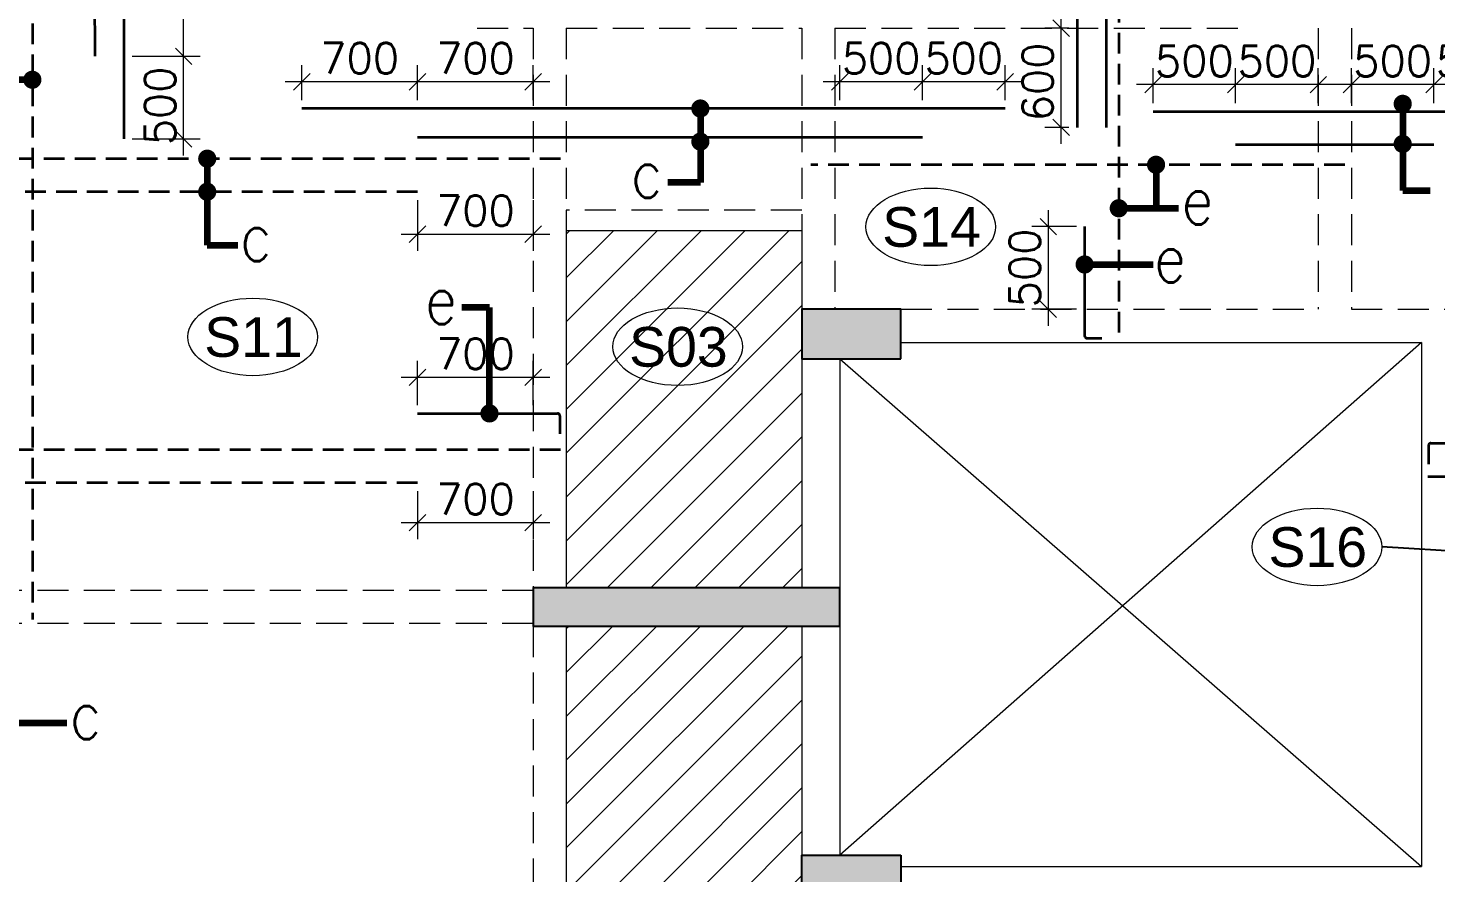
# Model space of a CAD drawing. Header units: millimetres. Extents: x 1255966 to 1543449, y 318653 to 465396.
# Drawn here: x 1285436 to 1293953, y 354050 to 359158 of the extents above; entities that cross this region are included whole.
import ezdxf

# ---------------------------------------------------------------- set-up
doc = ezdxf.new("R2010")
doc.units = ezdxf.units.MM
doc.header["$LTSCALE"] = 500
doc.header["$MEASUREMENT"] = 0
doc.header["$PDMODE"] = 34
for name, pattern in [('CONTINOUS', [0]), ('DASHED2', [0.375, 0.25, -0.125]), ('HIDDEN', [0.375, 0.25, -0.125]), ('PHANTOM2', [1.25, 0.625, -0.125, 0.125, -0.125, 0.125, -0.125])]:
    doc.linetypes.add(name, pattern=pattern)
doc.layers.get('Defpoints').update_dxf_attribs({"lineweight": 0})
for name, color, linetype, lineweight in [('ARROW', 1, 'Continuous', 0), ('CALL', 1, 'Continuous', 18), ('CUT OUT', 1, 'Continuous', 13), ('HATCH', 1, 'Continuous', 5), ('ST-DIM', 1, 'PHANTOM2', 15), ('STC REINF.BOTTOM', 7, 'Continuous', 35), ('TEXT 01', 3, 'Continuous', 15), ('TOWER AREA BEAM..', 3, 'Continuous', 20), ('TOWER COL HATCH', 253, 'Continuous', 20)]:
    doc.layers.add(name, color=color, linetype=linetype, lineweight=lineweight)
for name, color, linetype in [('D', 10, 'Continuous'), ('S-COLUMN-HATCH', 253, 'Continuous'), ('S-FRAMING PLAN', 4, 'Continuous'), ('S-T', 3, 'Continuous'), ('TOWER AREA COLUMN.', 6, 'Continuous')]:
    doc.layers.add(name, color=color, linetype=linetype)
doc.styles.add('2MM', font='romans.shx', dxfattribs={"width": 0.7})
doc.styles.add('ABHI', font='arial.ttf')
doc.styles.add('ROMANCE', font='romans.shx')
doc.styles.add('S-T', font='romans.shx')
doc.dimstyles.new('GRID DIM', dxfattribs={"dimtxt": 250, "dimasz": 100, "dimexe": 75, "dimexo": 0, "dimgap": 50, "dimtad": 1, "dimdec": 0, "dimzin": 0, "dimdsep": 46, "dimtxsty": 'ROMANCE', "dimblk": 'ARCHTICK', "dimcen": 0, "dimdle": 0.5, "dimclrd": 8, "dimclre": 8, "dimclrt": 3, "dimadec": 0, "dimazin": 0, "dimtfac": 1, "dimtdec": 0, "dimtmove": 0, "dimatfit": 3, "dimldrblk": 'DOT', "dimfxl": 200, "dimtolj": 1, "dimtzin": 0, "dimlwd": -1, "dimlwe": -1, "dimarcsym": 2})
doc.dimstyles.new('SHUIB MOD.', dxfattribs={"dimtxt": 230, "dimasz": 130, "dimexe": 100, "dimexo": 70, "dimgap": 50, "dimtad": 2, "dimdec": 0, "dimzin": 4, "dimdsep": 46, "dimtxsty": '2MM', "dimblk": 'OBLIQUE', "dimcen": 0.09, "dimdle": 100, "dimclrd": 1, "dimclre": 1, "dimclrt": 3, "dimadec": 0, "dimazin": 0, "dimtfac": 1, "dimtdec": 0, "dimtix": 1, "dimtmove": 2, "dimatfit": 3, "dimfxl": 100, "dimtolj": 1, "dimlwd": -1, "dimarcsym": 0})
pattern_1 = [(45, (-1381890.62, -304839.69), (-132.582521, 132.582521), [])]

# ---------------------------------------------------------------- blocks, each defined once
blk = doc.blocks.new('_ArchTick')
at = {"color": 0, "linetype": 'ByBlock', "const_width": 0.15}
blk.add_lwpolyline([(-0.5, -0.5), (0.5, 0.5)], dxfattribs=at)
blk = doc.blocks.new('_Dot')
at = {"color": 0, "linetype": 'ByBlock', "lineweight": -2}
blk.add_line((-0.5, 0), (-1, 0), dxfattribs=at)
at = {"color": 0, "linetype": 'ByBlock', "const_width": 0.5}
blk.add_lwpolyline([(-0.25, 0, 1), (0.25, 0, 1)], format="xyb", close=True, dxfattribs=at)
blk = doc.blocks.new('_Oblique')
at = {"color": 0, "linetype": 'ByBlock', "lineweight": -2}
blk.add_line((-0.5, -0.5), (0.5, 0.5), dxfattribs=at)
blk = doc.blocks.new('*D622')
at = {"layer": 'Defpoints', "color": 0, "linetype": 'ByBlock', "transparency": 16777216}
for p in [(1287791.6, 358168.7), (1288491.6, 358168.7), (1288491.6, 357911.7)]:
    blk.add_point(p, dxfattribs=at)
at = {"layer": 'ST-DIM', "color": 1, "linetype": 'CONTINOUS', "transparency": 16777216}
for p, q in [((1287791.6, 358118.7), (1287791.6, 357811.7)), ((1288491.6, 358118.7), (1288491.6, 357811.7)), ((1287691.6, 357911.7), (1288591.6, 357911.7))]:
    blk.add_line(p, q, dxfattribs=at)
at = {"layer": 'ST-DIM', "color": 1, "linetype": 'ByBlock', "transparency": 16777216, "xscale": 100, "yscale": 100, "zscale": 100, "rotation": 180}
blk.add_blockref('_Oblique', (1287791.6, 357911.7), dxfattribs=at)
at = {"layer": 'ST-DIM', "color": 1, "linetype": 'ByBlock', "transparency": 16777216, "xscale": 100, "yscale": 100, "zscale": 100}
blk.add_blockref('_Oblique', (1288491.6, 357911.7), dxfattribs=at)
at = {"layer": 'ST-DIM', "color": 3, "linetype": 'ByBlock', "transparency": 16777216, "insert": (1288141.6, 358054.2), "char_height": 185, "attachment_point": 5, "style": 'ROMANCE'}
blk.add_mtext('\\A1;700', dxfattribs=at)
blk = doc.blocks.new('*D630')
at = {"layer": 'Defpoints', "color": 0, "linetype": 'ByBlock', "transparency": 16777216}
for p in [(1287791.6, 356409), (1288491.6, 356409), (1288491.6, 356168)]:
    blk.add_point(p, dxfattribs=at)
at = {"layer": 'ST-DIM', "color": 1, "linetype": 'CONTINOUS', "transparency": 16777216}
for p, q in [((1287791.6, 356359), (1287791.6, 356068)), ((1288491.6, 356359), (1288491.6, 356068)), ((1287691.6, 356168), (1288591.6, 356168))]:
    blk.add_line(p, q, dxfattribs=at)
at = {"layer": 'ST-DIM', "color": 1, "linetype": 'ByBlock', "transparency": 16777216, "xscale": 100, "yscale": 100, "zscale": 100, "rotation": 180}
blk.add_blockref('_Oblique', (1287791.6, 356168), dxfattribs=at)
at = {"layer": 'ST-DIM', "color": 1, "linetype": 'ByBlock', "transparency": 16777216, "xscale": 100, "yscale": 100, "zscale": 100}
blk.add_blockref('_Oblique', (1288491.6, 356168), dxfattribs=at)
at = {"layer": 'ST-DIM', "color": 3, "linetype": 'ByBlock', "transparency": 16777216, "insert": (1288141.6, 356310.5), "char_height": 185, "attachment_point": 5, "style": 'ROMANCE'}
blk.add_mtext('\\A1;700', dxfattribs=at)
blk = doc.blocks.new('*D637')
at = {"layer": 'Defpoints', "color": 0, "linetype": 'ByBlock', "transparency": 16777216}
for p in [(1287791.6, 357046.2), (1287791.6, 356828.4, 0), (1288491.6, 356828.4, 0)]:
    blk.add_point(p, dxfattribs=at)
at = {"layer": 'ST-DIM', "color": 1, "linetype": 'CONTINOUS', "transparency": 16777216}
for p, q in [((1287791.6, 356878.4), (1287791.6, 357146.2)), ((1288491.6, 356878.4), (1288491.6, 357146.2)), ((1288591.6, 357046.2), (1287691.6, 357046.2))]:
    blk.add_line(p, q, dxfattribs=at)
at = {"layer": 'ST-DIM', "color": 1, "linetype": 'ByBlock', "transparency": 16777216, "xscale": 100, "yscale": 100, "zscale": 100, "rotation": 180}
blk.add_blockref('_Oblique', (1287791.6, 357046.2), dxfattribs=at)
at = {"layer": 'ST-DIM', "color": 1, "linetype": 'ByBlock', "transparency": 16777216, "xscale": 100, "yscale": 100, "zscale": 100}
blk.add_blockref('_Oblique', (1288491.6, 357046.2), dxfattribs=at)
at = {"layer": 'ST-DIM', "color": 3, "linetype": 'ByBlock', "transparency": 16777216, "insert": (1288141.6, 357188.7), "char_height": 185, "attachment_point": 5, "style": 'ROMANCE'}
blk.add_mtext('\\A1;700', dxfattribs=at)
blk = doc.blocks.new('*D642')
at = {"layer": 'Defpoints', "color": 0, "linetype": 'ByBlock', "transparency": 16777216}
for p in [(1287791.6, 358833.3), (1287791.6, 358671.9, 0), (1288491.6, 358671.9, 0)]:
    blk.add_point(p, dxfattribs=at)
at = {"layer": 'ST-DIM', "color": 1, "linetype": 'CONTINOUS', "transparency": 16777216}
for p, q in [((1287791.6, 358721.9), (1287791.6, 358933.3)), ((1288491.6, 358721.9), (1288491.6, 358933.3)), ((1288591.6, 358833.3), (1287691.6, 358833.3))]:
    blk.add_line(p, q, dxfattribs=at)
at = {"layer": 'ST-DIM', "color": 1, "linetype": 'ByBlock', "transparency": 16777216, "xscale": 100, "yscale": 100, "zscale": 100, "rotation": 180}
blk.add_blockref('_Oblique', (1287791.6, 358833.3), dxfattribs=at)
at = {"layer": 'ST-DIM', "color": 1, "linetype": 'ByBlock', "transparency": 16777216, "xscale": 100, "yscale": 100, "zscale": 100}
blk.add_blockref('_Oblique', (1288491.6, 358833.3), dxfattribs=at)
at = {"layer": 'ST-DIM', "color": 3, "linetype": 'ByBlock', "transparency": 16777216, "insert": (1288141.6, 358975.8), "char_height": 185, "attachment_point": 5, "style": 'ROMANCE'}
blk.add_mtext('\\A1;700', dxfattribs=at)
blk = doc.blocks.new('*D643')
at = {"layer": 'Defpoints', "color": 0, "linetype": 'ByBlock', "transparency": 16777216}
for p in [(1287091.6, 358833.3), (1287091.6, 358671.9, 0), (1287791.6, 358671.9, 0)]:
    blk.add_point(p, dxfattribs=at)
at = {"layer": 'ST-DIM', "color": 1, "linetype": 'CONTINOUS', "transparency": 16777216}
for p, q in [((1287091.6, 358721.9), (1287091.6, 358933.3)), ((1287791.6, 358721.9), (1287791.6, 358933.3)), ((1287891.6, 358833.3), (1286991.6, 358833.3))]:
    blk.add_line(p, q, dxfattribs=at)
at = {"layer": 'ST-DIM', "color": 1, "linetype": 'ByBlock', "transparency": 16777216, "xscale": 100, "yscale": 100, "zscale": 100, "rotation": 180}
blk.add_blockref('_Oblique', (1287091.6, 358833.3), dxfattribs=at)
at = {"layer": 'ST-DIM', "color": 1, "linetype": 'ByBlock', "transparency": 16777216, "xscale": 100, "yscale": 100, "zscale": 100}
blk.add_blockref('_Oblique', (1287791.6, 358833.3), dxfattribs=at)
at = {"layer": 'ST-DIM', "color": 3, "linetype": 'ByBlock', "transparency": 16777216, "insert": (1287441.6, 358975.8), "char_height": 185, "attachment_point": 5, "style": 'ROMANCE'}
blk.add_mtext('\\A1;700', dxfattribs=at)
blk = doc.blocks.new('*D644')
at = {"layer": 'Defpoints', "color": 0, "linetype": 'ByBlock', "transparency": 16777216}
for p in [(1290346.6, 358833.3), (1290346.6, 358671.9, 0), (1290846.6, 358671.9, 0)]:
    blk.add_point(p, dxfattribs=at)
at = {"layer": 'ST-DIM', "color": 1, "linetype": 'CONTINOUS', "transparency": 16777216}
for p, q in [((1290346.6, 358721.9), (1290346.6, 358933.3)), ((1290846.6, 358721.9), (1290846.6, 358933.3)), ((1290946.6, 358833.3), (1290246.6, 358833.3))]:
    blk.add_line(p, q, dxfattribs=at)
at = {"layer": 'ST-DIM', "color": 1, "linetype": 'ByBlock', "transparency": 16777216, "xscale": 100, "yscale": 100, "zscale": 100, "rotation": 180}
blk.add_blockref('_Oblique', (1290346.6, 358833.3), dxfattribs=at)
at = {"layer": 'ST-DIM', "color": 1, "linetype": 'ByBlock', "transparency": 16777216, "xscale": 100, "yscale": 100, "zscale": 100}
blk.add_blockref('_Oblique', (1290846.6, 358833.3), dxfattribs=at)
at = {"layer": 'ST-DIM', "color": 3, "linetype": 'ByBlock', "transparency": 16777216, "insert": (1290596.6, 358975.8), "char_height": 185, "attachment_point": 5, "style": 'ROMANCE'}
blk.add_mtext('\\A1;500', dxfattribs=at)
blk = doc.blocks.new('*D645')
at = {"layer": 'Defpoints', "color": 0, "linetype": 'ByBlock', "transparency": 16777216}
for p in [(1290846.6, 358833.3), (1290846.6, 358671.9, 0), (1291346.6, 358671.9, 0)]:
    blk.add_point(p, dxfattribs=at)
at = {"layer": 'ST-DIM', "color": 1, "linetype": 'CONTINOUS', "transparency": 16777216}
for p, q in [((1290846.6, 358721.9), (1290846.6, 358933.3)), ((1291346.6, 358721.9), (1291346.6, 358933.3)), ((1291446.6, 358833.3), (1290746.6, 358833.3))]:
    blk.add_line(p, q, dxfattribs=at)
at = {"layer": 'ST-DIM', "color": 1, "linetype": 'ByBlock', "transparency": 16777216, "xscale": 100, "yscale": 100, "zscale": 100, "rotation": 180}
blk.add_blockref('_Oblique', (1290846.6, 358833.3), dxfattribs=at)
at = {"layer": 'ST-DIM', "color": 1, "linetype": 'ByBlock', "transparency": 16777216, "xscale": 100, "yscale": 100, "zscale": 100}
blk.add_blockref('_Oblique', (1291346.6, 358833.3), dxfattribs=at)
at = {"layer": 'ST-DIM', "color": 3, "linetype": 'ByBlock', "transparency": 16777216, "insert": (1291096.6, 358975.8), "char_height": 185, "attachment_point": 5, "style": 'ROMANCE'}
blk.add_mtext('\\A1;500', dxfattribs=at)
blk = doc.blocks.new('*D651')
at = {"layer": 'Defpoints', "color": 0, "linetype": 'ByBlock', "transparency": 16777216}
for p in [(1291827.9, 357957.9), (1291608.1, 357457.9), (1291827.9, 357457.9)]:
    blk.add_point(p, dxfattribs=at)
at = {"layer": 'ST-DIM', "color": 1, "linetype": 'CONTINOUS', "transparency": 16777216}
for p, q in [((1291608.1, 358057.9), (1291608.1, 357357.9)), ((1291777.9, 357957.9), (1291508.1, 357957.9)), ((1291777.9, 357457.9), (1291508.1, 357457.9))]:
    blk.add_line(p, q, dxfattribs=at)
at = {"layer": 'ST-DIM', "color": 1, "linetype": 'ByBlock', "transparency": 16777216, "xscale": 100, "yscale": 100, "zscale": 100}
for p, rotation in [((1291608.1, 357957.9), 90), ((1291608.1, 357457.9), 270)]:
    blk.add_blockref('_Oblique', p, dxfattribs=dict(at, rotation=rotation))
at = {"layer": 'ST-DIM', "color": 3, "linetype": 'ByBlock', "transparency": 16777216, "insert": (1291465.6, 357707.9), "char_height": 185, "attachment_point": 5, "rotation": 90, "style": 'ROMANCE'}
blk.add_mtext('\\A1;500', dxfattribs=at)
blk = doc.blocks.new('*D652')
at = {"layer": 'Defpoints', "color": 0, "linetype": 'ByBlock', "transparency": 16777216}
for p in [(1292241.6, 358816.3), (1292241.6, 358655, 0), (1292741.6, 358655, 0)]:
    blk.add_point(p, dxfattribs=at)
at = {"layer": 'ST-DIM', "color": 1, "linetype": 'CONTINOUS', "transparency": 16777216}
for p, q in [((1292241.6, 358705), (1292241.6, 358916.3)), ((1292741.6, 358705), (1292741.6, 358916.3)), ((1292841.6, 358816.3), (1292141.6, 358816.3))]:
    blk.add_line(p, q, dxfattribs=at)
at = {"layer": 'ST-DIM', "color": 1, "linetype": 'ByBlock', "transparency": 16777216, "xscale": 100, "yscale": 100, "zscale": 100, "rotation": 180}
blk.add_blockref('_Oblique', (1292241.6, 358816.3), dxfattribs=at)
at = {"layer": 'ST-DIM', "color": 1, "linetype": 'ByBlock', "transparency": 16777216, "xscale": 100, "yscale": 100, "zscale": 100}
blk.add_blockref('_Oblique', (1292741.6, 358816.3), dxfattribs=at)
at = {"layer": 'ST-DIM', "color": 3, "linetype": 'ByBlock', "transparency": 16777216, "insert": (1292491.6, 358958.8), "char_height": 185, "attachment_point": 5, "style": 'ROMANCE'}
blk.add_mtext('\\A1;500', dxfattribs=at)
blk = doc.blocks.new('*D653')
at = {"layer": 'Defpoints', "color": 0, "linetype": 'ByBlock', "transparency": 16777216}
for p in [(1292741.6, 358816.3), (1292741.6, 358655, 0), (1293241.6, 358655, 0)]:
    blk.add_point(p, dxfattribs=at)
at = {"layer": 'ST-DIM', "color": 1, "linetype": 'CONTINOUS', "transparency": 16777216}
for p, q in [((1292741.6, 358705), (1292741.6, 358916.3)), ((1293241.6, 358705), (1293241.6, 358916.3)), ((1293341.6, 358816.3), (1292641.6, 358816.3))]:
    blk.add_line(p, q, dxfattribs=at)
at = {"layer": 'ST-DIM', "color": 1, "linetype": 'ByBlock', "transparency": 16777216, "xscale": 100, "yscale": 100, "zscale": 100, "rotation": 180}
blk.add_blockref('_Oblique', (1292741.6, 358816.3), dxfattribs=at)
at = {"layer": 'ST-DIM', "color": 1, "linetype": 'ByBlock', "transparency": 16777216, "xscale": 100, "yscale": 100, "zscale": 100}
blk.add_blockref('_Oblique', (1293241.6, 358816.3), dxfattribs=at)
at = {"layer": 'ST-DIM', "color": 3, "linetype": 'ByBlock', "transparency": 16777216, "insert": (1292991.6, 358958.8), "char_height": 185, "attachment_point": 5, "style": 'ROMANCE'}
blk.add_mtext('\\A1;500', dxfattribs=at)
blk = doc.blocks.new('*D654')
at = {"layer": 'Defpoints', "color": 0, "linetype": 'ByBlock', "transparency": 16777216}
for p in [(1293441.6, 358816.3), (1293441.6, 358655, 0), (1293941.6, 358655, 0)]:
    blk.add_point(p, dxfattribs=at)
at = {"layer": 'ST-DIM', "color": 1, "linetype": 'CONTINOUS', "transparency": 16777216}
for p, q in [((1293441.6, 358705), (1293441.6, 358916.3)), ((1293941.6, 358705), (1293941.6, 358916.3)), ((1294041.6, 358816.3), (1293341.6, 358816.3))]:
    blk.add_line(p, q, dxfattribs=at)
at = {"layer": 'ST-DIM', "color": 1, "linetype": 'ByBlock', "transparency": 16777216, "xscale": 100, "yscale": 100, "zscale": 100, "rotation": 180}
blk.add_blockref('_Oblique', (1293441.6, 358816.3), dxfattribs=at)
at = {"layer": 'ST-DIM', "color": 1, "linetype": 'ByBlock', "transparency": 16777216, "xscale": 100, "yscale": 100, "zscale": 100}
blk.add_blockref('_Oblique', (1293941.6, 358816.3), dxfattribs=at)
at = {"layer": 'ST-DIM', "color": 3, "linetype": 'ByBlock', "transparency": 16777216, "insert": (1293691.6, 358958.8), "char_height": 185, "attachment_point": 5, "style": 'ROMANCE'}
blk.add_mtext('\\A1;500', dxfattribs=at)
blk = doc.blocks.new('*D655')
at = {"layer": 'Defpoints', "color": 0, "linetype": 'ByBlock', "transparency": 16777216}
for p in [(1293941.6, 358816.3), (1293941.6, 358655, 0), (1294441.6, 358655, 0)]:
    blk.add_point(p, dxfattribs=at)
at = {"layer": 'ST-DIM', "color": 1, "linetype": 'CONTINOUS', "transparency": 16777216}
for p, q in [((1293941.6, 358705), (1293941.6, 358916.3)), ((1294441.6, 358705), (1294441.6, 358916.3)), ((1294541.6, 358816.3), (1293841.6, 358816.3))]:
    blk.add_line(p, q, dxfattribs=at)
at = {"layer": 'ST-DIM', "color": 1, "linetype": 'ByBlock', "transparency": 16777216, "xscale": 100, "yscale": 100, "zscale": 100, "rotation": 180}
blk.add_blockref('_Oblique', (1293941.6, 358816.3), dxfattribs=at)
at = {"layer": 'ST-DIM', "color": 1, "linetype": 'ByBlock', "transparency": 16777216, "xscale": 100, "yscale": 100, "zscale": 100}
blk.add_blockref('_Oblique', (1294441.6, 358816.3), dxfattribs=at)
at = {"layer": 'ST-DIM', "color": 3, "linetype": 'ByBlock', "transparency": 16777216, "insert": (1294191.6, 358958.8), "char_height": 185, "attachment_point": 5, "style": 'ROMANCE'}
blk.add_mtext('\\A1;500', dxfattribs=at)
blk = doc.blocks.new('*D658')
at = {"layer": 'Defpoints', "color": 0, "linetype": 'ByBlock', "transparency": 16777216}
for p in [(1291686.4, 359157.9), (1291783.1, 359157.9), (1291783.1, 358557.9)]:
    blk.add_point(p, dxfattribs=at)
at = {"layer": 'ST-DIM', "color": 1, "linetype": 'CONTINOUS', "transparency": 16777216}
for p, q in [((1291686.4, 358457.9), (1291686.4, 359257.9)), ((1291733.1, 359157.9), (1291586.4, 359157.9)), ((1291733.1, 358557.9), (1291586.4, 358557.9))]:
    blk.add_line(p, q, dxfattribs=at)
at = {"layer": 'ST-DIM', "color": 1, "linetype": 'ByBlock', "transparency": 16777216, "xscale": 100, "yscale": 100, "zscale": 100}
for p, rotation in [((1291686.4, 359157.9), 90), ((1291686.4, 358557.9), 270)]:
    blk.add_blockref('_Oblique', p, dxfattribs=dict(at, rotation=rotation))
at = {"layer": 'ST-DIM', "color": 3, "linetype": 'ByBlock', "transparency": 16777216, "insert": (1291543.9, 358832.9), "char_height": 185, "attachment_point": 5, "rotation": 90, "style": 'ROMANCE'}
blk.add_mtext('\\A1;600', dxfattribs=at)
blk = doc.blocks.new('A$Ca8bcdc7a')
at = {"layer": 'HATCH', "ltscale": 10}
h = blk.add_hatch(dxfattribs=at)
h.set_pattern_fill('ANSI31', color=1, scale=1500)
h.set_pattern_definition(pattern_1)
h.paths.add_polyline_path([(15505, -1754.8), (15505, -369.8), (15505, -69.8), (15505, 405.2), (14080, 405.2), (14080, -1754.8)])
h = blk.add_hatch(dxfattribs=at)
h.set_pattern_fill('ANSI31', color=1, scale=1500)
h.set_pattern_definition(pattern_1)
h.paths.add_polyline_path([(14080, -4144.8), (15505, -4144.8), (15505, -3669.8), (15505, -3369.8), (15505, -1984.8), (14080, -1984.8)])
at = {"layer": 'CUT OUT', "color": 1, "ltscale": 10}
for p, q in [((19255, -269.8), (15735, -3369.8)), ((15735, -369.8), (19255, -3439.8))]:
    blk.add_line(p, q, dxfattribs=at)
at = {"layer": 'S-FRAMING PLAN', "color": 3, "linetype": 'ByBlock', "lineweight": 20, "ltscale": 10}
for p, q in [((14080, 530.2), (14080, -1754.8)), ((15505, 405.2), (14080, 405.2)), ((15505, 405.2), (15505, -69.8)), ((16105, -269.8), (19255, -269.8)), ((19255, -269.8), (19255, -3439.8)), ((15505, -369.8), (15505, -1754.8)), ((15735, -369.8), (15735, -1754.8)), ((14080, -1984.8), (14080, -4269.8)), ((15505, -1984.8), (15505, -3369.8)), ((15735, -1984.8), (15735, -3369.8)), ((16105, -3439.8), (19255, -3439.8))]:
    blk.add_line(p, q, dxfattribs=at)
at = {"layer": 'TOWER AREA BEAM..', "color": 3, "linetype": 'HIDDEN', "ltscale": 1.5}
for p, q in [((13540, 1630.2), (13880, 1630.2)), ((13880, 1630.2), (13880, -1754.8)), ((14080, 1630.2), (14080, 530.2)), ((14080, 1630.2), (15505, 1630.2)), ((15505, 1630.2), (15505, 405.2)), ((15705, 1630.2), (15705, -69.8)), ((15705, 1630.2), (18230, 1630.2)), ((18630, 1630.2), (18630, -69.8)), ((18830, 1630.2), (18830, -69.8)), ((15505, 530.2), (14080, 530.2)), ((16105, -69.8), (18630, -69.8)), ((18830, -69.8), (21865, -69.8)), ((13880, -1769.8), (7089.3, -1769.8)), ((13880, -1969.8), (7089.3, -1969.8)), ((13880, -1984.8), (13880, -5369.8))]:
    blk.add_line(p, q, dxfattribs=at)
blk = doc.blocks.new('3tgra')
at = {"layer": 'TOWER COL HATCH'}
h = blk.add_hatch(color=253, dxfattribs=at)
h.dxf.hatch_style = 1
h.paths.add_polyline_path([(1397995.6, 85771.7), (1397995.6, 86071.7), (1397395.6, 86071.7), (1397395.6, 85771.7)])
h = blk.add_hatch(color=253, dxfattribs=at)
h.dxf.hatch_style = 1
h.paths.add_polyline_path([(1397625.6, 84386.7), (1395770.6, 84386.7), (1395770.6, 84156.7), (1397625.6, 84156.7)])
h = blk.add_hatch(color=253, dxfattribs=at)
h.dxf.hatch_style = 1
h.paths.add_polyline_path([(1397995.6, 82771.7), (1397995.6, 82471.7), (1397395.6, 82471.7), (1397395.6, 82771.7)])
at = {"layer": 'TOWER AREA COLUMN.', "color": 4}
for points in [[(1397995.6, 85771.7), (1397995.6, 86071.7), (1397395.6, 86071.7), (1397395.6, 85771.7)], [(1397625.6, 84386.7), (1395770.6, 84386.7), (1395770.6, 84156.7), (1397625.6, 84156.7)], [(1397995.6, 82771.7), (1397995.6, 82471.7), (1397395.6, 82471.7), (1397395.6, 82771.7)]]:
    blk.add_lwpolyline(points, close=True, dxfattribs=at)
blk = doc.blocks.new('*D783')
at = {"layer": 'Defpoints', "color": 0, "linetype": 'ByBlock', "transparency": 16777216}
for p in [(1286014.6, 358987.9), (1286376.5, 358987.9), (1286014.6, 358487.9)]:
    blk.add_point(p, dxfattribs=at)
at = {"layer": 'ST-DIM', "color": 1, "linetype": 'CONTINOUS', "transparency": 16777216}
for p, q in [((1286376.5, 358387.9), (1286376.5, 359087.9)), ((1286064.6, 358987.9), (1286476.5, 358987.9)), ((1286064.6, 358487.9), (1286476.5, 358487.9))]:
    blk.add_line(p, q, dxfattribs=at)
at = {"layer": 'ST-DIM', "color": 1, "linetype": 'ByBlock', "transparency": 16777216, "xscale": 100, "yscale": 100, "zscale": 100}
for p, rotation in [((1286376.5, 358987.9), 90), ((1286376.5, 358487.9), 270)]:
    blk.add_blockref('_Oblique', p, dxfattribs=dict(at, rotation=rotation))
at = {"layer": 'ST-DIM', "color": 3, "linetype": 'ByBlock', "transparency": 16777216, "insert": (1286234, 358687.9), "char_height": 185, "attachment_point": 5, "rotation": 90, "style": 'ROMANCE'}
blk.add_mtext('\\A1;500', dxfattribs=at)
blk = doc.blocks.new('*D784')
at = {"layer": 'Defpoints', "color": 0, "linetype": 'ByBlock', "transparency": 16777216}
for p in [(1286014.6, 360987.9), (1286376.5, 360987.9), (1286014.6, 358987.9)]:
    blk.add_point(p, dxfattribs=at)
at = {"layer": 'ST-DIM', "color": 1, "linetype": 'CONTINOUS', "transparency": 16777216}
for p, q in [((1286376.5, 358887.9), (1286376.5, 361087.9)), ((1286064.6, 360987.9), (1286476.5, 360987.9)), ((1286064.6, 358987.9), (1286476.5, 358987.9))]:
    blk.add_line(p, q, dxfattribs=at)
at = {"layer": 'ST-DIM', "color": 1, "linetype": 'ByBlock', "transparency": 16777216, "xscale": 100, "yscale": 100, "zscale": 100}
for p, rotation in [((1286376.5, 360987.9), 90), ((1286376.5, 358987.9), 270)]:
    blk.add_blockref('_Oblique', p, dxfattribs=dict(at, rotation=rotation))
at = {"layer": 'ST-DIM', "color": 3, "linetype": 'ByBlock', "transparency": 16777216, "insert": (1286234, 359987.9), "char_height": 185, "attachment_point": 5, "rotation": 90, "style": 'ROMANCE'}
blk.add_mtext('\\A1;2000', dxfattribs=at)

msp = doc.modelspace()

# ---------------------------------------------------------------- linework, layer by layer
at = {"layer": 'CALL', "color": 200, "linetype": 'Continuous', "ltscale": 10}
for centre in [(1290896.9, 357956.7), (1286794.5, 357290.9, 1.8), (1289365.5, 357231.6, 1.8), (1293234.1, 356021.1)]:
    msp.add_ellipse(centre, major_axis=(392.2, 0), ratio=0.597584, dxfattribs=at)
at = {"layer": 'STC REINF.BOTTOM', "color": 4, "linetype": 'Continuous'}
for p, q in [((1286014.6, 363187.9), (1286014.6, 358487.9)), ((1285823, 362537.5, -0.6), (1285839.6, 358987.9, 0)), ((1291783.1, 360457.9), (1291783.1, 358557.9)), ((1291958.1, 359907.9), (1291958.1, 358557.9)), ((1291346.6, 358671.9, 0), (1287091.6, 358671.9, 0)), ((1292241.6, 358655, 0), (1294441.6, 358655, 0)), ((1290846.6, 358496.9, 0), (1287791.6, 358496.9, 0)), ((1292741.6, 358455, 0), (1293941.6, 358455, 0)), ((1291827.9, 357957.9, 0), (1291827.9, 357297.8)), ((1291842.9, 357282.8, 0), (1291931.5, 357282.8, 0)), ((1287791.6, 356828.4, 0), (1288638.1, 356828.4, 0)), ((1288653.1, 356813.4, 0), (1288653.1, 356705.7, 0)), ((1293908.5, 356634.2), (1293908.5, 356521.7)), ((1293923.5, 356649.2), (1294516.6, 356649.2))]:
    msp.add_line(p, q, dxfattribs=at)
at = {"layer": 'STC REINF.BOTTOM', "color": 4, "linetype": 'DASHED2'}
for p, q in [((1285461, 361810.3, 0), (1285461, 355582.2, 0)), ((1292034.5, 359317.4), (1292034.5, 357290.1, 0)), ((1288656.1, 358368.7, 0), (1284058.2, 358368.7)), ((1293401.9, 358331.9, 0), (1290171.6, 358331.9, 0)), ((1287791.6, 358168.7, 0), (1284921.6, 358168.7, 0)), ((1288656.1, 356609, 0), (1281537.5, 356609)), ((1287791.6, 356409, 0), (1282700.9, 356409, 0)), ((1296652.2, 356445.1, 0), (1293905.4, 356445.1))]:
    msp.add_line(p, q, dxfattribs=at)
at = {"layer": 'STC REINF.BOTTOM', "color": 4, "linetype": 'Continuous'}
for centre, start, end in [((1291842.9, 357297.8, 0), 180, 270), ((1288638.1, 356813.4, 0), 0, 90), ((1293923.5, 356634.2), 90, 180)]:
    msp.add_arc(centre, 15, start, end, dxfattribs=at)

# ---------------------------------------------------------------- block references
at = {"layer": 'CUT OUT', "color": 4}
msp.add_blockref('3tgra', (-107279, 271386.2), dxfattribs=at)
at = {"layer": 'S-COLUMN-HATCH', "color": 4, "ltscale": 10}
msp.add_blockref('A$Ca8bcdc7a', (1274611.6, 357527.7), dxfattribs=at)

# ---------------------------------------------------------------- texts
at = {"layer": 'S-T', "color": 2, "linetype": 'Continuous', "ltscale": 10, "style": 'S-T', "width": 0.85}
for s, p in [('c', (1289080.4, 358132.4, 42.6)), ('e', (1292412.3, 357970.3, 42.6)), ('c', (1286715.8, 357748.1, 42.6)), ('e', (1292245.9, 357620.5, 42.6)), ('e', (1287834.7, 357367.7, 42.6)), ('c', (1285685.6, 354858.4, 42.6))]:
    msp.add_text(s, height=300, dxfattribs=at).set_placement(p)
at = {"layer": 'TEXT 01', "color": 2, "linetype": 'Continuous', "style": 'ABHI'}
for s, p in [('S14', (1290603.1, 357836.1, 0)), ('S11', (1286500.7, 357170.3, 1.7)), ('S03', (1289071.7, 357111, 1.7)), ('S16', (1292940.3, 355900.5, 0))]:
    msp.add_text(s, height=240, dxfattribs=at).set_placement(p)

# ---------------------------------------------------------------- dimensions: what is measured, and where the dimension line sits
at = {"layer": 'ST-DIM', "linetype": 'ByBlock'}
dim = msp.add_linear_dim(base=(1286376.5, 360987.9), p1=(1286014.6, 358987.9), p2=(1286014.6, 360987.9), angle=90, dimstyle='GRID DIM', override={"dimtxt": 185, "dimexe": 100, "dimexo": 50, "dimblk1": 'Oblique', "dimblk2": 'Oblique', "dimsah": 1, "dimdle": 100, "dimclrd": 1, "dimclre": 1}, dxfattribs=at)
dim.commit()
dim.dimension.update_dxf_attribs({"geometry": '*D784', "text_midpoint": (1286234, 359987.9)})
for base, p1, p2, angle, picture, middle in [((1291686.4, 359157.9), (1291783.1, 358557.9), (1291783.1, 359157.9), 90, '*D658', (1291686.4, 358832.9)), ((1287091.6, 358833.3, 0), (1287791.6, 358671.9, 0), (1287091.6, 358671.9, 0), 180, '*D643', (1287441.6, 358833.3, 0)), ((1287791.6, 358833.3, 0), (1288491.6, 358671.9), (1287791.6, 358671.9, 0), 180, '*D642', (1288141.6, 358833.3, 0)), ((1290346.6, 358833.3, 0), (1290846.6, 358671.9, 0), (1290346.6, 358671.9, 0), 180, '*D644', (1290596.6, 358833.3, 0)), ((1290846.6, 358833.3, 0), (1291346.6, 358671.9, 0), (1290846.6, 358671.9, 0), 180, '*D645', (1291096.6, 358833.3, 0)), ((1286376.5, 358987.9), (1286014.6, 358487.9), (1286014.6, 358987.9), 90, '*D783', (1286376.5, 358687.9)), ((1292241.6, 358816.3, 0), (1292741.6, 358655, 0), (1292241.6, 358655, 0), 180, '*D652', (1292491.6, 358816.3, 0)), ((1292741.6, 358816.3, 0), (1293241.6, 358655, 0), (1292741.6, 358655, 0), 180, '*D653', (1292991.6, 358816.3, 0)), ((1293441.6, 358816.3, 0), (1293941.6, 358655, 0), (1293441.6, 358655, 0), 180, '*D654', (1293691.6, 358816.3, 0)), ((1293941.6, 358816.3, 0), (1294441.6, 358655, 0), (1293941.6, 358655, 0), 180, '*D655', (1294191.6, 358816.3, 0)), ((1291608.1, 357457.9), (1291827.9, 357957.9), (1291827.9, 357457.9), 270, '*D651', (1291608.1, 357707.9)), ((1287791.6, 357046.2, 0), (1288491.6, 356828.4), (1287791.6, 356828.4), 180, '*D637', (1288141.6, 357046.2, 0))]:
    dim = msp.add_linear_dim(base=base, p1=p1, p2=p2, angle=angle, dimstyle='GRID DIM', override={"dimtxt": 185, "dimexe": 100, "dimexo": 50, "dimblk1": 'Oblique', "dimblk2": 'Oblique', "dimsah": 1, "dimdle": 100, "dimclrd": 1, "dimclre": 1}, dxfattribs=at)
    dim.commit()
    dim.dimension.update_dxf_attribs({"geometry": picture, "text_midpoint": middle, "dimtype": 160})
dim = msp.add_linear_dim(base=(1288491.6, 357911.7, 0), p1=(1287791.6, 358168.7, 0), p2=(1288491.6, 358168.7, 0), dimstyle='GRID DIM', override={"dimtxt": 185, "dimexe": 100, "dimexo": 50, "dimblk1": 'Oblique', "dimblk2": 'Oblique', "dimsah": 1, "dimdle": 100, "dimclrd": 1, "dimclre": 1}, dxfattribs=at)
dim.commit()
dim.dimension.update_dxf_attribs({"geometry": '*D622', "text_midpoint": (1288141.6, 357911.7, 0), "dimtype": 160})
dim = msp.add_linear_dim(base=(1288491.6, 356168), p1=(1287791.6, 356409), p2=(1288491.6, 356409), dimstyle='GRID DIM', override={"dimtxt": 185, "dimexe": 100, "dimexo": 50, "dimblk1": 'Oblique', "dimblk2": 'Oblique', "dimsah": 1, "dimdle": 100, "dimclrd": 1, "dimclre": 1}, dxfattribs=at)
dim.commit()
dim.dimension.update_dxf_attribs({"geometry": '*D630', "text_midpoint": (1288141.6, 356310.5)})

# ---------------------------------------------------------------- leaders
at = {"layer": 'ARROW', "linetype": 'ByBlock'}
for points in [[(1285461, 358846, 0), (1285040.7, 358846, 0)], [(1293752.5, 358700.4, 0), (1293752.5, 358221.5, 0)], [(1289502.9, 358671.9, 0), (1289502.9, 358225.4, 0), (1289305.6, 358225.4, 0)], [(1289502.9, 358471.9, 0), (1289502.9, 358225.4, 0), (1289305.6, 358225.4, 0)], [(1293752.5, 358457.8, 0), (1293752.5, 358176, 0), (1293919.5, 358176, 0)], [(1286519.1, 358368.7, 0), (1286519.1, 357845, 0), (1286703.9, 357845, 0)], [(1292260, 358331.9, 0), (1292260, 358068.8, 0), (1292395.4, 358068.8, 0)], [(1286519.1, 358168.7, 0), (1286519.1, 357845, 0), (1286703.9, 357845, 0)], [(1292034.5, 358068.8, 0), (1292395.4, 358068.8, 0)], [(1291827.9, 357729.1, 0), (1292242.5, 357729.1, 0)], [(1288226.9, 356828.4, 0), (1288226.9, 357467.9, 0), (1288059.1, 357467.9, 0)], [(1285120.8, 354956.9), (1285468.7, 354956.9)], [(1285320.8, 354956.9), (1285668.7, 354956.9)]]:
    msp.add_leader(points, dimstyle='GRID DIM', override={"dimasz": 110, "dimtad": 0, "dimclrd": 1, "dimlwd": 65534}, dxfattribs=at)
at = {"layer": 'D', "linetype": 'Continuous'}
msp.add_leader([(1294311.8, 355978.7), (1293626.3, 356021.1)], dimstyle='SHUIB MOD.', override={"dimasz": 170, "dimtad": 0}, dxfattribs=at)

doc.saveas('drawing.dxf')
